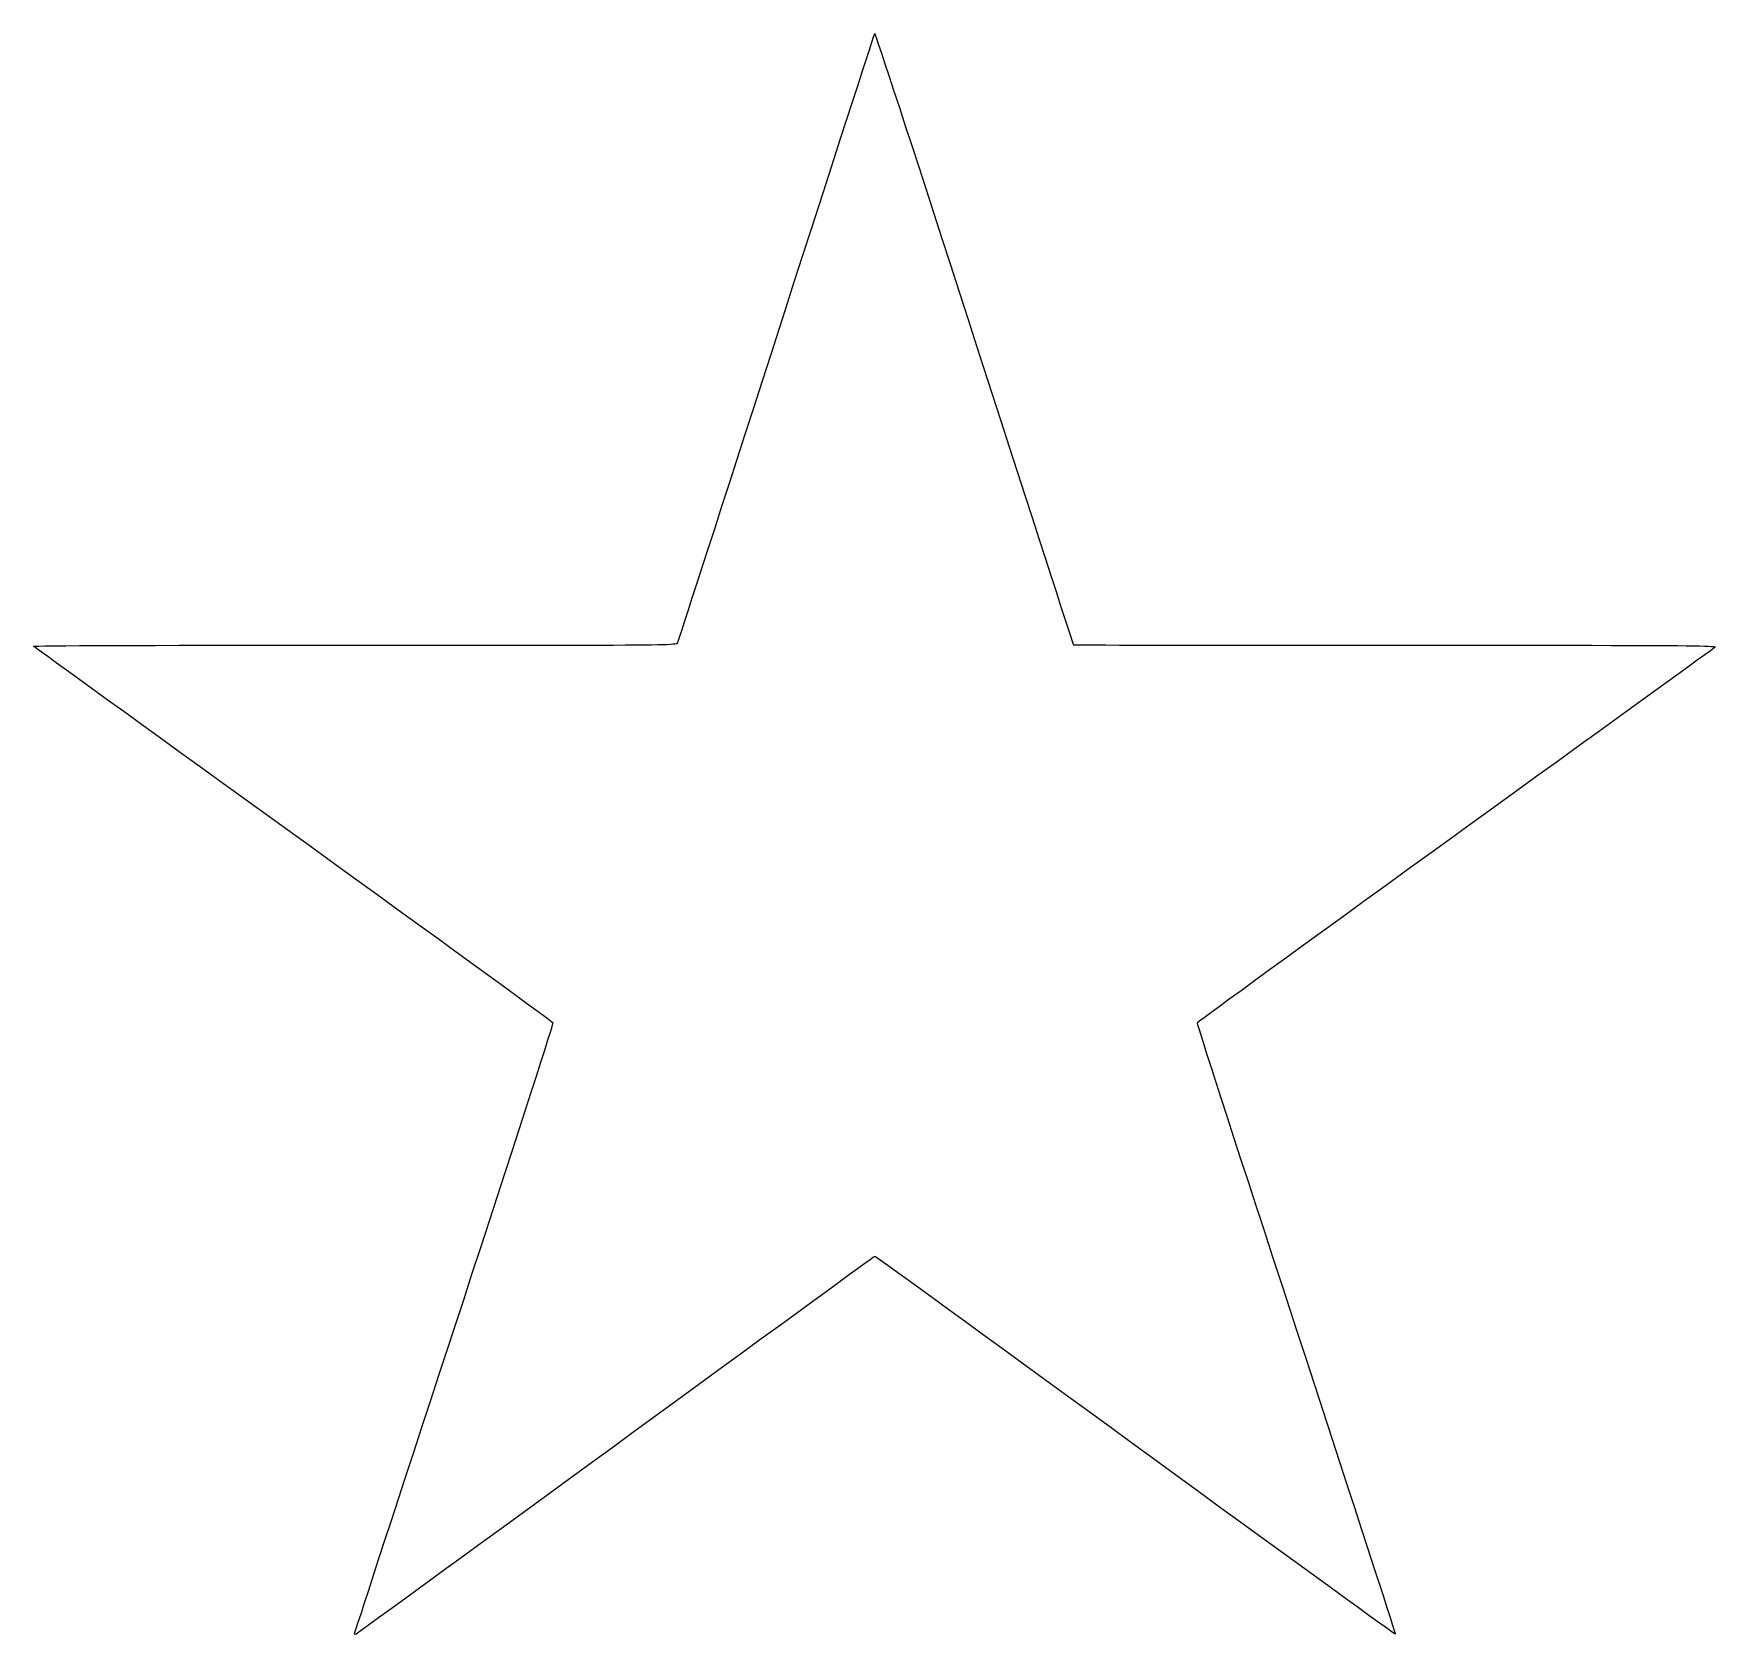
# Model space of a CAD drawing. Extents: x -22 to 351, y -111 to 35.
# Drawn here: x -9.895 to -7.528, y 17.583 to 19.837 of the extents above; entities that cross this region are included whole.
import ezdxf

# ---------------------------------------------------------------- set-up
doc = ezdxf.new("R2010")
doc.units = 0
doc.layers.add('BLACK', color=7, linetype='CONTINUOUS')

msp = doc.modelspace()

# ---------------------------------------------------------------- linework, layer by layer
at = {"layer": 'BLACK', "linetype": 'CONTINUOUS'}
for p, q in [((-8.71235, 19.8322), (-8.71101, 19.8362)), ((-8.71235, 19.8322), (-8.71101, 19.8362)), ((-8.71101, 19.8362), (-8.71077, 19.8369)), ((-8.71101, 19.8362), (-8.71077, 19.8369)), ((-8.71077, 19.8369), (-8.71008, 19.8352)), ((-8.71077, 19.8369), (-8.71008, 19.8352)), ((-8.71008, 19.8352), (-8.70825, 19.83)), ((-8.71008, 19.8352), (-8.70825, 19.83)), ((-8.72285, 19.8001), (-8.71832, 19.814)), ((-8.72285, 19.8001), (-8.71832, 19.814)), ((-8.71832, 19.814), (-8.7148, 19.8247)), ((-8.71832, 19.814), (-8.7148, 19.8247)), ((-8.7148, 19.8247), (-8.71235, 19.8322)), ((-8.7148, 19.8247), (-8.71235, 19.8322)), ((-8.70825, 19.83), (-8.70532, 19.8213)), ((-8.70825, 19.83), (-8.70532, 19.8213)), ((-8.70532, 19.8213), (-8.70135, 19.8094)), ((-8.70532, 19.8213), (-8.70135, 19.8094)), ((-8.72833, 19.7832), (-8.72285, 19.8001)), ((-8.72833, 19.7832), (-8.72285, 19.8001)), ((-8.70135, 19.8094), (-8.69639, 19.7945)), ((-8.70135, 19.8094), (-8.69639, 19.7945)), ((-8.69639, 19.7945), (-8.6905, 19.7766)), ((-8.69639, 19.7945), (-8.6905, 19.7766)), ((-8.73472, 19.7635), (-8.72833, 19.7832)), ((-8.73472, 19.7635), (-8.72833, 19.7832)), ((-8.6905, 19.7766), (-8.68373, 19.756)), ((-8.6905, 19.7766), (-8.68373, 19.756)), ((-8.74999, 19.7163), (-8.74195, 19.7411)), ((-8.74999, 19.7163), (-8.74195, 19.7411)), ((-8.74195, 19.7411), (-8.73472, 19.7635)), ((-8.74195, 19.7411), (-8.73472, 19.7635)), ((-8.68373, 19.756), (-8.67613, 19.7327)), ((-8.68373, 19.756), (-8.67613, 19.7327)), ((-8.67613, 19.7327), (-8.66776, 19.7071)), ((-8.67613, 19.7327), (-8.66776, 19.7071)), ((-8.75876, 19.6892), (-8.74999, 19.7163)), ((-8.75876, 19.6892), (-8.74999, 19.7163)), ((-8.66776, 19.7071), (-8.65867, 19.6792)), ((-8.66776, 19.7071), (-8.65867, 19.6792)), ((-8.76822, 19.6599), (-8.75876, 19.6892)), ((-8.76822, 19.6599), (-8.75876, 19.6892)), ((-8.65867, 19.6792), (-8.64892, 19.6492)), ((-8.65867, 19.6792), (-8.64892, 19.6492)), ((-8.77832, 19.6287), (-8.76822, 19.6599)), ((-8.77832, 19.6287), (-8.76822, 19.6599)), ((-8.64892, 19.6492), (-8.63855, 19.6173)), ((-8.64892, 19.6492), (-8.63855, 19.6173)), ((-8.78899, 19.5956), (-8.77832, 19.6287)), ((-8.78899, 19.5956), (-8.77832, 19.6287)), ((-8.63855, 19.6173), (-8.62762, 19.5836)), ((-8.63855, 19.6173), (-8.62762, 19.5836)), ((-8.8002, 19.5609), (-8.78899, 19.5956)), ((-8.8002, 19.5609), (-8.78899, 19.5956)), ((-8.62762, 19.5836), (-8.61618, 19.5483)), ((-8.62762, 19.5836), (-8.61618, 19.5483)), ((-8.81187, 19.5248), (-8.8002, 19.5609)), ((-8.81187, 19.5248), (-8.8002, 19.5609)), ((-8.61618, 19.5483), (-8.60429, 19.5116)), ((-8.61618, 19.5483), (-8.60429, 19.5116)), ((-8.82397, 19.4873), (-8.81187, 19.5248)), ((-8.82397, 19.4873), (-8.81187, 19.5248)), ((-8.60429, 19.5116), (-8.592, 19.4736)), ((-8.60429, 19.5116), (-8.592, 19.4736)), ((-8.83643, 19.4486), (-8.82397, 19.4873)), ((-8.83643, 19.4486), (-8.82397, 19.4873)), ((-8.592, 19.4736), (-8.57936, 19.4344)), ((-8.592, 19.4736), (-8.57936, 19.4344)), ((-8.8492, 19.409), (-8.83643, 19.4486)), ((-8.8492, 19.409), (-8.83643, 19.4486)), ((-8.57936, 19.4344), (-8.5708, 19.4079)), ((-8.57936, 19.4344), (-8.5708, 19.4079)), ((-8.85624, 19.3872), (-8.8492, 19.409)), ((-8.85624, 19.3872), (-8.8492, 19.409)), ((-8.86885, 19.3481), (-8.85624, 19.3872)), ((-8.86885, 19.3481), (-8.85624, 19.3872)), ((-8.5708, 19.4079), (-8.55796, 19.3681)), ((-8.5708, 19.4079), (-8.55796, 19.3681)), ((-8.55796, 19.3681), (-8.54543, 19.3292)), ((-8.55796, 19.3681), (-8.54543, 19.3292)), ((-8.88114, 19.31), (-8.86885, 19.3481)), ((-8.88114, 19.31), (-8.86885, 19.3481)), ((-8.54543, 19.3292), (-8.53327, 19.2916)), ((-8.54543, 19.3292), (-8.53327, 19.2916)), ((-8.89302, 19.2731), (-8.88114, 19.31)), ((-8.89302, 19.2731), (-8.88114, 19.31)), ((-8.53327, 19.2916), (-8.52153, 19.2552)), ((-8.53327, 19.2916), (-8.52153, 19.2552)), ((-8.90447, 19.2377), (-8.89302, 19.2731)), ((-8.90447, 19.2377), (-8.89302, 19.2731)), ((-8.52153, 19.2552), (-8.51027, 19.2203)), ((-8.52153, 19.2552), (-8.51027, 19.2203)), ((-8.91541, 19.2038), (-8.90447, 19.2377)), ((-8.91541, 19.2038), (-8.90447, 19.2377)), ((-8.51027, 19.2203), (-8.49953, 19.1871)), ((-8.51027, 19.2203), (-8.49953, 19.1871)), ((-8.92579, 19.1716), (-8.91541, 19.2038)), ((-8.92579, 19.1716), (-8.91541, 19.2038)), ((-8.49953, 19.1871), (-8.48937, 19.1557)), ((-8.49953, 19.1871), (-8.48937, 19.1557)), ((-8.93557, 19.1413), (-8.92579, 19.1716)), ((-8.93557, 19.1413), (-8.92579, 19.1716)), ((-8.48937, 19.1557), (-8.47985, 19.1262)), ((-8.48937, 19.1557), (-8.47985, 19.1262)), ((-8.94469, 19.1131), (-8.93557, 19.1413)), ((-8.94469, 19.1131), (-8.93557, 19.1413)), ((-8.47985, 19.1262), (-8.47101, 19.0989)), ((-8.47985, 19.1262), (-8.47101, 19.0989)), ((-8.95309, 19.0871), (-8.94469, 19.1131)), ((-8.95309, 19.0871), (-8.94469, 19.1131)), ((-8.96072, 19.0635), (-8.95309, 19.0871)), ((-8.96072, 19.0635), (-8.95309, 19.0871)), ((-8.47101, 19.0989), (-8.46292, 19.0739)), ((-8.47101, 19.0989), (-8.46292, 19.0739)), ((-8.96753, 19.0424), (-8.96072, 19.0635)), ((-8.96753, 19.0424), (-8.96072, 19.0635)), ((-8.46292, 19.0739), (-8.45562, 19.0514)), ((-8.46292, 19.0739), (-8.45562, 19.0514)), ((-8.97346, 19.0241), (-8.96753, 19.0424)), ((-8.97346, 19.0241), (-8.96753, 19.0424)), ((-8.45562, 19.0514), (-8.44917, 19.0315)), ((-8.45562, 19.0514), (-8.44917, 19.0315)), ((-8.44917, 19.0315), (-8.44362, 19.0144)), ((-8.44917, 19.0315), (-8.44362, 19.0144)), ((-8.98247, 18.9964), (-8.97846, 19.0087)), ((-8.98247, 18.9964), (-8.97846, 19.0087)), ((-8.97846, 19.0087), (-8.97346, 19.0241)), ((-8.97846, 19.0087), (-8.97346, 19.0241)), ((-8.44362, 19.0144), (-8.43902, 19.0003)), ((-8.44362, 19.0144), (-8.43902, 19.0003)), ((-8.98732, 18.9815), (-8.98544, 18.9872)), ((-8.98732, 18.9815), (-8.98544, 18.9872)), ((-8.98544, 18.9872), (-8.98247, 18.9964)), ((-8.98544, 18.9872), (-8.98247, 18.9964)), ((-8.43902, 19.0003), (-8.43543, 18.9893)), ((-8.43902, 19.0003), (-8.43543, 18.9893)), ((-8.43543, 18.9893), (-8.4329, 18.9816)), ((-8.43543, 18.9893), (-8.4329, 18.9816)), ((-9.8946, 18.9744), (-9.89286, 18.9746)), ((-9.8946, 18.9744), (-9.89286, 18.9746)), ((-9.89396, 18.9739), (-9.8946, 18.9744)), ((-9.89396, 18.9739), (-9.8946, 18.9744)), ((-9.89043, 18.9713), (-9.89396, 18.9739)), ((-9.89043, 18.9713), (-9.89396, 18.9739)), ((-9.89286, 18.9746), (-9.88734, 18.9747)), ((-9.89286, 18.9746), (-9.88734, 18.9747)), ((-9.88394, 18.9666), (-9.89043, 18.9713)), ((-9.88394, 18.9666), (-9.89043, 18.9713)), ((-9.88734, 18.9747), (-9.87818, 18.9749)), ((-9.88734, 18.9747), (-9.87818, 18.9749)), ((-9.87464, 18.9599), (-9.88394, 18.9666)), ((-9.87464, 18.9599), (-9.88394, 18.9666)), ((-9.87818, 18.9749), (-9.86552, 18.9751)), ((-9.87818, 18.9749), (-9.86552, 18.9751)), ((-9.86268, 18.9512), (-9.87464, 18.9599)), ((-9.86268, 18.9512), (-9.87464, 18.9599)), ((-9.86552, 18.9751), (-9.84949, 18.9752)), ((-9.86552, 18.9751), (-9.84949, 18.9752)), ((-9.84949, 18.9752), (-9.83023, 18.9753)), ((-9.84949, 18.9752), (-9.83023, 18.9753)), ((-9.83023, 18.9753), (-9.80789, 18.9754)), ((-9.83023, 18.9753), (-9.80789, 18.9754)), ((-9.80789, 18.9754), (-9.78259, 18.9755)), ((-9.80789, 18.9754), (-9.78259, 18.9755)), ((-9.78259, 18.9755), (-9.75448, 18.9756)), ((-9.78259, 18.9755), (-9.75448, 18.9756)), ((-9.75448, 18.9756), (-9.7237, 18.9757)), ((-9.75448, 18.9756), (-9.7237, 18.9757)), ((-9.7237, 18.9757), (-9.69038, 18.9758)), ((-9.7237, 18.9757), (-9.69038, 18.9758)), ((-9.69038, 18.9758), (-9.65467, 18.9759)), ((-9.69038, 18.9758), (-9.65467, 18.9759)), ((-9.65467, 18.9759), (-9.6167, 18.9759)), ((-9.65467, 18.9759), (-9.6167, 18.9759)), ((-9.6167, 18.9759), (-9.5766, 18.9759)), ((-9.6167, 18.9759), (-9.5766, 18.9759)), ((-9.5766, 18.9759), (-9.53453, 18.976)), ((-9.5766, 18.9759), (-9.53453, 18.976)), ((-9.53453, 18.976), (-9.49061, 18.976)), ((-9.53453, 18.976), (-9.49061, 18.976)), ((-9.49061, 18.976), (-9.44499, 18.9759)), ((-9.49061, 18.976), (-9.44499, 18.9759)), ((-9.44499, 18.9759), (-9.44303, 18.9759)), ((-9.44499, 18.9759), (-9.44303, 18.9759)), ((-9.44303, 18.9759), (-9.39329, 18.9759)), ((-9.44303, 18.9759), (-9.39329, 18.9759)), ((-9.39329, 18.9759), (-9.34732, 18.9759)), ((-9.39329, 18.9759), (-9.34732, 18.9759)), ((-9.34732, 18.9759), (-9.30497, 18.9759)), ((-9.34732, 18.9759), (-9.30497, 18.9759)), ((-9.30497, 18.9759), (-9.2661, 18.9759)), ((-9.30497, 18.9759), (-9.2661, 18.9759)), ((-9.2661, 18.9759), (-9.23055, 18.9759)), ((-9.2661, 18.9759), (-9.23055, 18.9759)), ((-9.23055, 18.9759), (-9.19817, 18.9759)), ((-9.23055, 18.9759), (-9.19817, 18.9759)), ((-9.19817, 18.9759), (-9.16882, 18.9759)), ((-9.19817, 18.9759), (-9.16882, 18.9759)), ((-9.16882, 18.9759), (-9.14234, 18.976)), ((-9.16882, 18.9759), (-9.14234, 18.976)), ((-9.14234, 18.976), (-9.11859, 18.976)), ((-9.14234, 18.976), (-9.11859, 18.976)), ((-9.11859, 18.976), (-9.09742, 18.9761)), ((-9.11859, 18.976), (-9.09742, 18.9761)), ((-9.09742, 18.9761), (-9.07868, 18.9761)), ((-9.09742, 18.9761), (-9.07868, 18.9761)), ((-9.07868, 18.9761), (-9.06223, 18.9762)), ((-9.07868, 18.9761), (-9.06223, 18.9762)), ((-9.06223, 18.9762), (-9.0479, 18.9763)), ((-9.06223, 18.9762), (-9.0479, 18.9763)), ((-9.0479, 18.9763), (-9.03556, 18.9764)), ((-9.0479, 18.9763), (-9.03556, 18.9764)), ((-9.03556, 18.9764), (-9.02505, 18.9766)), ((-9.03556, 18.9764), (-9.02505, 18.9766)), ((-9.02505, 18.9766), (-9.01623, 18.9767)), ((-9.02505, 18.9766), (-9.01623, 18.9767)), ((-9.01623, 18.9767), (-9.00894, 18.9769)), ((-9.01623, 18.9767), (-9.00894, 18.9769)), ((-9.00894, 18.9769), (-9.00304, 18.9771)), ((-9.00894, 18.9769), (-9.00304, 18.9771)), ((-9.00304, 18.9771), (-8.99838, 18.9773)), ((-9.00304, 18.9771), (-8.99838, 18.9773)), ((-8.99838, 18.9773), (-8.99482, 18.9776)), ((-8.99838, 18.9773), (-8.99482, 18.9776)), ((-8.99482, 18.9776), (-8.99219, 18.9778)), ((-8.99482, 18.9776), (-8.99219, 18.9778)), ((-8.99219, 18.9778), (-8.99035, 18.9781)), ((-8.99219, 18.9778), (-8.99035, 18.9781)), ((-8.99035, 18.9781), (-8.98916, 18.9784)), ((-8.99035, 18.9781), (-8.98916, 18.9784)), ((-8.98916, 18.9784), (-8.98847, 18.9788)), ((-8.98916, 18.9784), (-8.98847, 18.9788)), ((-8.98847, 18.9788), (-8.98812, 18.9792)), ((-8.98847, 18.9788), (-8.98812, 18.9792)), ((-8.98812, 18.9792), (-8.98805, 18.9793)), ((-8.98812, 18.9792), (-8.98805, 18.9793)), ((-8.98805, 18.9793), (-8.98732, 18.9815)), ((-8.98805, 18.9793), (-8.98732, 18.9815)), ((-8.4329, 18.9816), (-8.43148, 18.9773)), ((-8.4329, 18.9816), (-8.43148, 18.9773)), ((-8.43148, 18.9773), (-8.43118, 18.9765)), ((-8.43148, 18.9773), (-8.43118, 18.9765)), ((-8.43118, 18.9765), (-8.42919, 18.9764)), ((-8.43118, 18.9765), (-8.42919, 18.9764)), ((-8.42919, 18.9764), (-8.42344, 18.9763)), ((-8.42919, 18.9764), (-8.42344, 18.9763)), ((-8.42344, 18.9763), (-8.41413, 18.9763)), ((-8.42344, 18.9763), (-8.41413, 18.9763)), ((-8.41413, 18.9763), (-8.40141, 18.9762)), ((-8.41413, 18.9763), (-8.40141, 18.9762)), ((-8.40141, 18.9762), (-8.38547, 18.9762)), ((-8.40141, 18.9762), (-8.38547, 18.9762)), ((-8.38547, 18.9762), (-8.36647, 18.9761)), ((-8.38547, 18.9762), (-8.36647, 18.9761)), ((-8.36647, 18.9761), (-8.34459, 18.9761)), ((-8.36647, 18.9761), (-8.34459, 18.9761)), ((-8.34459, 18.9761), (-8.32001, 18.976)), ((-8.34459, 18.9761), (-8.32001, 18.976)), ((-8.32001, 18.976), (-8.29288, 18.976)), ((-8.32001, 18.976), (-8.29288, 18.976)), ((-8.29288, 18.976), (-8.2634, 18.976)), ((-8.29288, 18.976), (-8.2634, 18.976)), ((-8.2634, 18.976), (-8.23172, 18.9759)), ((-8.2634, 18.976), (-8.23172, 18.9759)), ((-8.23172, 18.9759), (-8.19802, 18.9759)), ((-8.23172, 18.9759), (-8.19802, 18.9759)), ((-8.19802, 18.9759), (-8.16249, 18.9759)), ((-8.19802, 18.9759), (-8.16249, 18.9759)), ((-8.16249, 18.9759), (-8.12527, 18.9759)), ((-8.16249, 18.9759), (-8.12527, 18.9759)), ((-8.12527, 18.9759), (-8.08656, 18.9759)), ((-8.12527, 18.9759), (-8.08656, 18.9759)), ((-8.08656, 18.9759), (-8.04653, 18.9759)), ((-8.08656, 18.9759), (-8.04653, 18.9759)), ((-8.04653, 18.9759), (-8.00534, 18.9759)), ((-8.04653, 18.9759), (-8.00534, 18.9759)), ((-8.00534, 18.9759), (-7.9772, 18.9759)), ((-8.00534, 18.9759), (-7.9772, 18.9759)), ((-7.9772, 18.9759), (-7.92721, 18.9759)), ((-7.9772, 18.9759), (-7.92721, 18.9759)), ((-7.92721, 18.9759), (-7.88101, 18.9759)), ((-7.92721, 18.9759), (-7.88101, 18.9759)), ((-7.88101, 18.9759), (-7.83843, 18.9759)), ((-7.88101, 18.9759), (-7.83843, 18.9759)), ((-7.83843, 18.9759), (-7.79934, 18.9759)), ((-7.83843, 18.9759), (-7.79934, 18.9759)), ((-7.79934, 18.9759), (-7.76359, 18.9759)), ((-7.79934, 18.9759), (-7.76359, 18.9759)), ((-7.76359, 18.9759), (-7.73105, 18.9758)), ((-7.76359, 18.9759), (-7.73105, 18.9758)), ((-7.73105, 18.9758), (-7.70155, 18.9758)), ((-7.73105, 18.9758), (-7.70155, 18.9758)), ((-7.70155, 18.9758), (-7.67497, 18.9757)), ((-7.70155, 18.9758), (-7.67497, 18.9757)), ((-7.67497, 18.9757), (-7.65116, 18.9757)), ((-7.67497, 18.9757), (-7.65116, 18.9757)), ((-7.65116, 18.9757), (-7.62996, 18.9756)), ((-7.65116, 18.9757), (-7.62996, 18.9756)), ((-7.62996, 18.9756), (-7.61125, 18.9755)), ((-7.62996, 18.9756), (-7.61125, 18.9755)), ((-7.61125, 18.9755), (-7.59487, 18.9754)), ((-7.61125, 18.9755), (-7.59487, 18.9754)), ((-7.59487, 18.9754), (-7.58069, 18.9753)), ((-7.59487, 18.9754), (-7.58069, 18.9753)), ((-7.58069, 18.9753), (-7.56855, 18.9752)), ((-7.58069, 18.9753), (-7.56855, 18.9752)), ((-7.56855, 18.9752), (-7.55831, 18.9751)), ((-7.56855, 18.9752), (-7.55831, 18.9751)), ((-7.55831, 18.9751), (-7.54983, 18.9749)), ((-7.55831, 18.9751), (-7.54983, 18.9749)), ((-7.54259, 18.9623), (-7.55319, 18.9546)), ((-7.54259, 18.9623), (-7.55319, 18.9546)), ((-7.54983, 18.9749), (-7.54297, 18.9747)), ((-7.54983, 18.9749), (-7.54297, 18.9747)), ((-7.54297, 18.9747), (-7.53758, 18.9745)), ((-7.54297, 18.9747), (-7.53758, 18.9745)), ((-7.53473, 18.9679), (-7.54259, 18.9623)), ((-7.53473, 18.9679), (-7.54259, 18.9623)), ((-7.53758, 18.9745), (-7.53352, 18.9743)), ((-7.53758, 18.9745), (-7.53352, 18.9743)), ((-7.52977, 18.9716), (-7.53473, 18.9679)), ((-7.52977, 18.9716), (-7.53473, 18.9679)), ((-7.53352, 18.9743), (-7.53064, 18.974)), ((-7.53352, 18.9743), (-7.53064, 18.974)), ((-7.53064, 18.974), (-7.52881, 18.9738)), ((-7.53064, 18.974), (-7.52881, 18.9738)), ((-7.52784, 18.973), (-7.52977, 18.9716)), ((-7.52784, 18.973), (-7.52977, 18.9716)), ((-7.52881, 18.9738), (-7.52786, 18.9735)), ((-7.52881, 18.9738), (-7.52786, 18.9735)), ((-7.52786, 18.9735), (-7.52767, 18.9732)), ((-7.52786, 18.9735), (-7.52767, 18.9732)), ((-7.52767, 18.9732), (-7.52784, 18.973)), ((-7.52767, 18.9732), (-7.52784, 18.973)), ((-9.84818, 18.9407), (-9.86268, 18.9512)), ((-9.84818, 18.9407), (-9.86268, 18.9512)), ((-9.83131, 18.9285), (-9.84818, 18.9407)), ((-9.83131, 18.9285), (-9.84818, 18.9407)), ((-7.5664, 18.945), (-7.58207, 18.9337)), ((-7.5664, 18.945), (-7.58207, 18.9337)), ((-7.55319, 18.9546), (-7.5664, 18.945)), ((-7.55319, 18.9546), (-7.5664, 18.945)), ((-9.81218, 18.9146), (-9.83131, 18.9285)), ((-9.81218, 18.9146), (-9.83131, 18.9285)), ((-9.79095, 18.8992), (-9.81218, 18.9146)), ((-9.79095, 18.8992), (-9.81218, 18.9146)), ((-7.60006, 18.9206), (-7.62022, 18.9061)), ((-7.60006, 18.9206), (-7.62022, 18.9061)), ((-7.58207, 18.9337), (-7.60006, 18.9206)), ((-7.58207, 18.9337), (-7.60006, 18.9206)), ((-9.76776, 18.8825), (-9.79095, 18.8992)), ((-9.76776, 18.8825), (-9.79095, 18.8992)), ((-7.64242, 18.89), (-7.6665, 18.8726)), ((-7.64242, 18.89), (-7.6665, 18.8726)), ((-7.62022, 18.9061), (-7.64242, 18.89)), ((-7.62022, 18.9061), (-7.64242, 18.89)), ((-9.74274, 18.8644), (-9.76776, 18.8825)), ((-9.74274, 18.8644), (-9.76776, 18.8825)), ((-7.6665, 18.8726), (-7.69234, 18.8539)), ((-7.6665, 18.8726), (-7.69234, 18.8539)), ((-9.71605, 18.8451), (-9.74274, 18.8644)), ((-9.71605, 18.8451), (-9.74274, 18.8644)), ((-9.68782, 18.8246), (-9.71605, 18.8451)), ((-9.68782, 18.8246), (-9.71605, 18.8451)), ((-7.69234, 18.8539), (-7.71978, 18.834)), ((-7.69234, 18.8539), (-7.71978, 18.834)), ((-9.65819, 18.8032), (-9.68782, 18.8246)), ((-9.65819, 18.8032), (-9.68782, 18.8246)), ((-7.71978, 18.834), (-7.74868, 18.8131)), ((-7.71978, 18.834), (-7.74868, 18.8131)), ((-9.62731, 18.7809), (-9.65819, 18.8032)), ((-9.62731, 18.7809), (-9.65819, 18.8032)), ((-7.74868, 18.8131), (-7.7789, 18.7913)), ((-7.74868, 18.8131), (-7.7789, 18.7913)), ((-9.59531, 18.7577), (-9.62731, 18.7809)), ((-9.59531, 18.7577), (-9.62731, 18.7809)), ((-7.7789, 18.7913), (-7.8103, 18.7685)), ((-7.7789, 18.7913), (-7.8103, 18.7685)), ((-9.56234, 18.7339), (-9.59531, 18.7577)), ((-9.56234, 18.7339), (-9.59531, 18.7577)), ((-7.8103, 18.7685), (-7.84273, 18.7451)), ((-7.8103, 18.7685), (-7.84273, 18.7451)), ((-9.52854, 18.7095), (-9.56234, 18.7339)), ((-9.52854, 18.7095), (-9.56234, 18.7339)), ((-7.84273, 18.7451), (-7.87606, 18.721)), ((-7.84273, 18.7451), (-7.87606, 18.721)), ((-9.50866, 18.6951), (-9.52854, 18.7095)), ((-9.50866, 18.6951), (-9.52854, 18.7095)), ((-7.89396, 18.708), (-7.92766, 18.6837)), ((-7.89396, 18.708), (-7.92766, 18.6837)), ((-7.87606, 18.721), (-7.89396, 18.708)), ((-7.87606, 18.721), (-7.89396, 18.708)), ((-9.47534, 18.671), (-9.50866, 18.6951)), ((-9.47534, 18.671), (-9.50866, 18.6951)), ((-7.92766, 18.6837), (-7.96052, 18.6599)), ((-7.92766, 18.6837), (-7.96052, 18.6599)), ((-9.44294, 18.6476), (-9.47534, 18.671)), ((-9.44294, 18.6476), (-9.47534, 18.671)), ((-7.96052, 18.6599), (-7.9924, 18.6368)), ((-7.96052, 18.6599), (-7.9924, 18.6368)), ((-9.41161, 18.6249), (-9.44294, 18.6476)), ((-9.41161, 18.6249), (-9.44294, 18.6476)), ((-7.9924, 18.6368), (-8.02315, 18.6145)), ((-7.9924, 18.6368), (-8.02315, 18.6145)), ((-9.38148, 18.603), (-9.41161, 18.6249)), ((-9.38148, 18.603), (-9.41161, 18.6249)), ((-8.02315, 18.6145), (-8.05264, 18.5931)), ((-8.02315, 18.6145), (-8.05264, 18.5931)), ((-9.3527, 18.5822), (-9.38148, 18.603)), ((-9.3527, 18.5822), (-9.38148, 18.603)), ((-9.3254, 18.5624), (-9.3527, 18.5822)), ((-9.3254, 18.5624), (-9.3527, 18.5822)), ((-8.05264, 18.5931), (-8.08073, 18.5728)), ((-8.05264, 18.5931), (-8.08073, 18.5728)), ((-9.29973, 18.5437), (-9.3254, 18.5624)), ((-9.29973, 18.5437), (-9.3254, 18.5624)), ((-8.08073, 18.5728), (-8.10727, 18.5535)), ((-8.08073, 18.5728), (-8.10727, 18.5535)), ((-9.27582, 18.5263), (-9.29973, 18.5437)), ((-9.27582, 18.5263), (-9.29973, 18.5437)), ((-8.13212, 18.5354), (-8.15514, 18.5187)), ((-8.13212, 18.5354), (-8.15514, 18.5187)), ((-8.10727, 18.5535), (-8.13212, 18.5354)), ((-8.10727, 18.5535), (-8.13212, 18.5354)), ((-9.25383, 18.5103), (-9.27582, 18.5263)), ((-9.25383, 18.5103), (-9.27582, 18.5263)), ((-9.23388, 18.4958), (-9.25383, 18.5103)), ((-9.23388, 18.4958), (-9.25383, 18.5103)), ((-8.15514, 18.5187), (-8.17619, 18.5034)), ((-8.15514, 18.5187), (-8.17619, 18.5034)), ((-9.21613, 18.4828), (-9.23388, 18.4958)), ((-9.21613, 18.4828), (-9.23388, 18.4958)), ((-8.19513, 18.4895), (-8.21182, 18.4774)), ((-8.19513, 18.4895), (-8.21182, 18.4774)), ((-8.17619, 18.5034), (-8.19513, 18.4895)), ((-8.17619, 18.5034), (-8.19513, 18.4895)), ((-9.20071, 18.4716), (-9.21613, 18.4828)), ((-9.20071, 18.4716), (-9.21613, 18.4828)), ((-9.18776, 18.4621), (-9.20071, 18.4716)), ((-9.18776, 18.4621), (-9.20071, 18.4716)), ((-9.17742, 18.4545), (-9.18776, 18.4621)), ((-9.17742, 18.4545), (-9.18776, 18.4621)), ((-8.22612, 18.4669), (-8.23787, 18.4583)), ((-8.22612, 18.4669), (-8.23787, 18.4583)), ((-8.21182, 18.4774), (-8.22612, 18.4669)), ((-8.21182, 18.4774), (-8.22612, 18.4669)), ((-9.16984, 18.4488), (-9.17742, 18.4545)), ((-9.16984, 18.4488), (-9.17742, 18.4545)), ((-9.16515, 18.4453), (-9.16984, 18.4488)), ((-9.16515, 18.4453), (-9.16984, 18.4488)), ((-9.16729, 18.4312), (-9.16492, 18.4389)), ((-9.16729, 18.4312), (-9.16492, 18.4389)), ((-9.1635, 18.4439), (-9.16515, 18.4453)), ((-9.1635, 18.4439), (-9.16515, 18.4453)), ((-9.16492, 18.4389), (-9.16368, 18.4431)), ((-9.16492, 18.4389), (-9.16368, 18.4431)), ((-9.16368, 18.4431), (-9.1635, 18.4439)), ((-9.16368, 18.4431), (-9.1635, 18.4439)), ((-8.25652, 18.4443), (-8.25703, 18.4439)), ((-8.25652, 18.4443), (-8.25703, 18.4439)), ((-8.25703, 18.4439), (-8.25651, 18.4418)), ((-8.25703, 18.4439), (-8.25651, 18.4418)), ((-8.25322, 18.4469), (-8.25652, 18.4443)), ((-8.25322, 18.4469), (-8.25652, 18.4443)), ((-8.25651, 18.4418), (-8.25482, 18.4362)), ((-8.25651, 18.4418), (-8.25482, 18.4362)), ((-8.24696, 18.4515), (-8.25322, 18.4469)), ((-8.24696, 18.4515), (-8.25322, 18.4469)), ((-8.23787, 18.4583), (-8.24696, 18.4515)), ((-8.23787, 18.4583), (-8.24696, 18.4515)), ((-9.17523, 18.406), (-9.17075, 18.4202)), ((-9.17523, 18.406), (-9.17075, 18.4202)), ((-9.17075, 18.4202), (-9.16729, 18.4312)), ((-9.17075, 18.4202), (-9.16729, 18.4312)), ((-8.25482, 18.4362), (-8.25201, 18.4272)), ((-8.25482, 18.4362), (-8.25201, 18.4272)), ((-8.25201, 18.4272), (-8.24815, 18.415)), ((-8.25201, 18.4272), (-8.24815, 18.415)), ((-8.24815, 18.415), (-8.24327, 18.3997)), ((-8.24815, 18.415), (-8.24327, 18.3997)), ((-9.1807, 18.389), (-9.17523, 18.406)), ((-9.1807, 18.389), (-9.17523, 18.406)), ((-8.24327, 18.3997), (-8.23744, 18.3816)), ((-8.24327, 18.3997), (-8.23744, 18.3816)), ((-9.19433, 18.3466), (-9.18708, 18.3691)), ((-9.19433, 18.3466), (-9.18708, 18.3691)), ((-9.18708, 18.3691), (-9.1807, 18.389)), ((-9.18708, 18.3691), (-9.1807, 18.389)), ((-8.23744, 18.3816), (-8.23071, 18.3607)), ((-8.23744, 18.3816), (-8.23071, 18.3607)), ((-9.2024, 18.3216), (-9.19433, 18.3466)), ((-9.2024, 18.3216), (-9.19433, 18.3466)), ((-8.23071, 18.3607), (-8.22314, 18.3372)), ((-8.23071, 18.3607), (-8.22314, 18.3372)), ((-9.21122, 18.2943), (-9.2024, 18.3216)), ((-9.21122, 18.2943), (-9.2024, 18.3216)), ((-8.22314, 18.3372), (-8.21476, 18.3113)), ((-8.22314, 18.3372), (-8.21476, 18.3113)), ((-8.21476, 18.3113), (-8.20565, 18.2832)), ((-8.21476, 18.3113), (-8.20565, 18.2832)), ((-9.22076, 18.2649), (-9.21122, 18.2943)), ((-9.22076, 18.2649), (-9.21122, 18.2943)), ((-8.20565, 18.2832), (-8.19586, 18.253)), ((-8.20565, 18.2832), (-8.19586, 18.253)), ((-9.23095, 18.2336), (-9.22076, 18.2649)), ((-9.23095, 18.2336), (-9.22076, 18.2649)), ((-8.19586, 18.253), (-8.18543, 18.2209)), ((-8.19586, 18.253), (-8.18543, 18.2209)), ((-9.24174, 18.2004), (-9.23095, 18.2336)), ((-9.24174, 18.2004), (-9.23095, 18.2336)), ((-8.18543, 18.2209), (-8.17441, 18.1871)), ((-8.18543, 18.2209), (-8.17441, 18.1871)), ((-9.25307, 18.1656), (-9.24174, 18.2004)), ((-9.25307, 18.1656), (-9.24174, 18.2004)), ((-8.17441, 18.1871), (-8.16288, 18.1517)), ((-8.17441, 18.1871), (-8.16288, 18.1517)), ((-9.2649, 18.1293), (-9.25307, 18.1656)), ((-9.2649, 18.1293), (-9.25307, 18.1656)), ((-8.16288, 18.1517), (-8.15087, 18.1149)), ((-8.16288, 18.1517), (-8.15087, 18.1149)), ((-9.27717, 18.0918), (-9.2649, 18.1293)), ((-9.27717, 18.0918), (-9.2649, 18.1293)), ((-8.7171, 18.1108), (-8.7247, 18.1053)), ((-8.7171, 18.1108), (-8.7247, 18.1053)), ((-8.71239, 18.1142), (-8.7171, 18.1108)), ((-8.71239, 18.1142), (-8.7171, 18.1108)), ((-8.71069, 18.1154), (-8.71239, 18.1142)), ((-8.71069, 18.1154), (-8.71239, 18.1142)), ((-8.70996, 18.1149), (-8.71069, 18.1154)), ((-8.70996, 18.1149), (-8.71069, 18.1154)), ((-8.7063, 18.1124), (-8.70996, 18.1149)), ((-8.7063, 18.1124), (-8.70996, 18.1149)), ((-8.69971, 18.1077), (-8.7063, 18.1124)), ((-8.69971, 18.1077), (-8.7063, 18.1124)), ((-8.69033, 18.101), (-8.69971, 18.1077)), ((-8.69033, 18.101), (-8.69971, 18.1077)), ((-8.15087, 18.1149), (-8.13844, 18.0769)), ((-8.15087, 18.1149), (-8.13844, 18.0769)), ((-9.28982, 18.0531), (-9.27717, 18.0918)), ((-9.28982, 18.0531), (-9.27717, 18.0918)), ((-8.74799, 18.0884), (-8.7634, 18.0772)), ((-8.74799, 18.0884), (-8.7634, 18.0772)), ((-8.73504, 18.0978), (-8.74799, 18.0884)), ((-8.73504, 18.0978), (-8.74799, 18.0884)), ((-8.7247, 18.1053), (-8.73504, 18.0978)), ((-8.7247, 18.1053), (-8.73504, 18.0978)), ((-8.67829, 18.0923), (-8.69033, 18.101)), ((-8.67829, 18.0923), (-8.69033, 18.101)), ((-8.66374, 18.0818), (-8.67829, 18.0923)), ((-8.66374, 18.0818), (-8.67829, 18.0923)), ((-8.78112, 18.0643), (-8.80104, 18.0498)), ((-8.78112, 18.0643), (-8.80104, 18.0498)), ((-8.7634, 18.0772), (-8.78112, 18.0643)), ((-8.7634, 18.0772), (-8.78112, 18.0643)), ((-8.64682, 18.0696), (-8.66374, 18.0818)), ((-8.64682, 18.0696), (-8.66374, 18.0818)), ((-8.62767, 18.0557), (-8.64682, 18.0696)), ((-8.62767, 18.0557), (-8.64682, 18.0696)), ((-8.13844, 18.0769), (-8.12565, 18.0378)), ((-8.13844, 18.0769), (-8.12565, 18.0378)), ((-9.30281, 18.0134), (-9.28982, 18.0531)), ((-9.30281, 18.0134), (-9.28982, 18.0531)), ((-8.80104, 18.0498), (-8.82299, 18.0338)), ((-8.80104, 18.0498), (-8.82299, 18.0338)), ((-8.60642, 18.0403), (-8.62767, 18.0557)), ((-8.60642, 18.0403), (-8.62767, 18.0557)), ((-8.58322, 18.0234), (-8.60642, 18.0403)), ((-8.58322, 18.0234), (-8.60642, 18.0403)), ((-8.12565, 18.0378), (-8.11757, 18.0131)), ((-8.12565, 18.0378), (-8.11757, 18.0131)), ((-9.31083, 17.9889), (-9.30281, 18.0134)), ((-9.31083, 17.9889), (-9.30281, 18.0134)), ((-8.84684, 18.0164), (-8.87245, 17.9978)), ((-8.84684, 18.0164), (-8.87245, 17.9978)), ((-8.82299, 18.0338), (-8.84684, 18.0164)), ((-8.82299, 18.0338), (-8.84684, 18.0164)), ((-8.55821, 18.0052), (-8.58322, 18.0234)), ((-8.55821, 18.0052), (-8.58322, 18.0234)), ((-8.11757, 18.0131), (-8.10458, 17.9734)), ((-8.11757, 18.0131), (-8.10458, 17.9734)), ((-9.32363, 17.9498), (-9.31083, 17.9889)), ((-9.32363, 17.9498), (-9.31083, 17.9889)), ((-8.87245, 17.9978), (-8.89968, 17.9779)), ((-8.87245, 17.9978), (-8.89968, 17.9779)), ((-8.53153, 17.9858), (-8.55821, 18.0052)), ((-8.53153, 17.9858), (-8.55821, 18.0052)), ((-8.89968, 17.9779), (-8.92839, 17.957)), ((-8.89968, 17.9779), (-8.92839, 17.957)), ((-8.50331, 17.9653), (-8.53153, 17.9858)), ((-8.50331, 17.9653), (-8.53153, 17.9858)), ((-8.4737, 17.9437), (-8.50331, 17.9653)), ((-8.4737, 17.9437), (-8.50331, 17.9653)), ((-8.10458, 17.9734), (-8.09192, 17.9347)), ((-8.10458, 17.9734), (-8.09192, 17.9347)), ((-9.33607, 17.9118), (-9.32363, 17.9498)), ((-9.33607, 17.9118), (-9.32363, 17.9498)), ((-8.92839, 17.957), (-8.95844, 17.9351)), ((-8.92839, 17.957), (-8.95844, 17.9351)), ((-8.44285, 17.9212), (-8.4737, 17.9437)), ((-8.44285, 17.9212), (-8.4737, 17.9437)), ((-8.95844, 17.9351), (-8.98969, 17.9123)), ((-8.95844, 17.9351), (-8.98969, 17.9123)), ((-8.41087, 17.8979), (-8.44285, 17.9212)), ((-8.41087, 17.8979), (-8.44285, 17.9212)), ((-8.09192, 17.9347), (-8.07965, 17.8971)), ((-8.09192, 17.9347), (-8.07965, 17.8971)), ((-9.34809, 17.875), (-9.33607, 17.9118)), ((-9.34809, 17.875), (-9.33607, 17.9118)), ((-8.98969, 17.9123), (-9.022, 17.8887)), ((-8.98969, 17.9123), (-9.022, 17.8887)), ((-8.37793, 17.8739), (-8.41087, 17.8979)), ((-8.37793, 17.8739), (-8.41087, 17.8979)), ((-8.07965, 17.8971), (-8.06782, 17.8609)), ((-8.07965, 17.8971), (-8.06782, 17.8609)), ((-9.35965, 17.8397), (-9.34809, 17.875)), ((-9.35965, 17.8397), (-9.34809, 17.875)), ((-9.022, 17.8887), (-9.05522, 17.8645)), ((-9.022, 17.8887), (-9.05522, 17.8645)), ((-8.34416, 17.8493), (-8.37793, 17.8739)), ((-8.34416, 17.8493), (-8.37793, 17.8739)), ((-9.07581, 17.8494), (-9.10953, 17.8248)), ((-9.07581, 17.8494), (-9.10953, 17.8248)), ((-9.05522, 17.8645), (-9.07581, 17.8494)), ((-9.05522, 17.8645), (-9.07581, 17.8494)), ((-8.32219, 17.8332), (-8.34416, 17.8493)), ((-8.32219, 17.8332), (-8.34416, 17.8493)), ((-8.06782, 17.8609), (-8.05648, 17.8262)), ((-8.06782, 17.8609), (-8.05648, 17.8262)), ((-9.37069, 17.8059), (-9.35965, 17.8397)), ((-9.37069, 17.8059), (-9.35965, 17.8397)), ((-9.10953, 17.8248), (-9.14242, 17.8008)), ((-9.10953, 17.8248), (-9.14242, 17.8008)), ((-8.28895, 17.809), (-8.32219, 17.8332)), ((-8.28895, 17.809), (-8.32219, 17.8332)), ((-8.05648, 17.8262), (-8.04569, 17.793)), ((-8.05648, 17.8262), (-8.04569, 17.793)), ((-9.38116, 17.7739), (-9.37069, 17.8059)), ((-9.38116, 17.7739), (-9.37069, 17.8059)), ((-9.14242, 17.8008), (-9.17433, 17.7775)), ((-9.14242, 17.8008), (-9.17433, 17.7775)), ((-8.25664, 17.7854), (-8.28895, 17.809)), ((-8.25664, 17.7854), (-8.28895, 17.809)), ((-9.17433, 17.7775), (-9.20514, 17.7551)), ((-9.17433, 17.7775), (-9.20514, 17.7551)), ((-8.22539, 17.7626), (-8.25664, 17.7854)), ((-8.22539, 17.7626), (-8.25664, 17.7854)), ((-8.04569, 17.793), (-8.0355, 17.7617)), ((-8.04569, 17.793), (-8.0355, 17.7617)), ((-9.391, 17.7438), (-9.38116, 17.7739)), ((-9.391, 17.7438), (-9.38116, 17.7739)), ((-9.20514, 17.7551), (-9.2347, 17.7335)), ((-9.20514, 17.7551), (-9.2347, 17.7335)), ((-8.19535, 17.7408), (-8.22539, 17.7626)), ((-8.19535, 17.7408), (-8.22539, 17.7626)), ((-8.0355, 17.7617), (-8.02596, 17.7324)), ((-8.0355, 17.7617), (-8.02596, 17.7324)), ((-9.40016, 17.7157), (-9.391, 17.7438)), ((-9.40016, 17.7157), (-9.391, 17.7438)), ((-9.2347, 17.7335), (-9.26286, 17.713)), ((-9.2347, 17.7335), (-9.26286, 17.713)), ((-8.16665, 17.7199), (-8.19535, 17.7408)), ((-8.16665, 17.7199), (-8.19535, 17.7408)), ((-8.02596, 17.7324), (-8.01713, 17.7052)), ((-8.02596, 17.7324), (-8.01713, 17.7052)), ((-9.40858, 17.6899), (-9.40016, 17.7157)), ((-9.40858, 17.6899), (-9.40016, 17.7157)), ((-9.26286, 17.713), (-9.28949, 17.6936)), ((-9.26286, 17.713), (-9.28949, 17.6936)), ((-8.13944, 17.7001), (-8.16665, 17.7199)), ((-8.13944, 17.7001), (-8.16665, 17.7199)), ((-8.01713, 17.7052), (-8.00906, 17.6803)), ((-8.01713, 17.7052), (-8.00906, 17.6803)), ((-9.41621, 17.6665), (-9.40858, 17.6899)), ((-9.41621, 17.6665), (-9.40858, 17.6899)), ((-9.28949, 17.6936), (-9.31445, 17.6754)), ((-9.28949, 17.6936), (-9.31445, 17.6754)), ((-8.11385, 17.6815), (-8.13944, 17.7001)), ((-8.11385, 17.6815), (-8.13944, 17.7001)), ((-8.09003, 17.6642), (-8.11385, 17.6815)), ((-8.09003, 17.6642), (-8.11385, 17.6815)), ((-9.423, 17.6457), (-9.41621, 17.6665)), ((-9.423, 17.6457), (-9.41621, 17.6665)), ((-9.3376, 17.6585), (-9.35879, 17.6431)), ((-9.3376, 17.6585), (-9.35879, 17.6431)), ((-9.31445, 17.6754), (-9.3376, 17.6585)), ((-9.31445, 17.6754), (-9.3376, 17.6585)), ((-8.06811, 17.6483), (-8.09003, 17.6642)), ((-8.06811, 17.6483), (-8.09003, 17.6642)), ((-8.00906, 17.6803), (-8.0018, 17.6579)), ((-8.00906, 17.6803), (-8.0018, 17.6579)), ((-8.0018, 17.6579), (-7.9954, 17.6381)), ((-8.0018, 17.6579), (-7.9954, 17.6381)), ((-9.4289, 17.6276), (-9.423, 17.6457)), ((-9.4289, 17.6276), (-9.423, 17.6457)), ((-9.35879, 17.6431), (-9.37788, 17.6292)), ((-9.35879, 17.6431), (-9.37788, 17.6292)), ((-8.04824, 17.6339), (-8.06811, 17.6483)), ((-8.04824, 17.6339), (-8.06811, 17.6483)), ((-8.03056, 17.6211), (-8.04824, 17.6339)), ((-8.03056, 17.6211), (-8.04824, 17.6339)), ((-7.9954, 17.6381), (-7.98993, 17.6211)), ((-7.9954, 17.6381), (-7.98993, 17.6211)), ((-9.43778, 17.6003), (-9.43384, 17.6124)), ((-9.43778, 17.6003), (-9.43384, 17.6124)), ((-9.43384, 17.6124), (-9.4289, 17.6276)), ((-9.43384, 17.6124), (-9.4289, 17.6276)), ((-9.39474, 17.617), (-9.40923, 17.6064)), ((-9.39474, 17.617), (-9.40923, 17.6064)), ((-9.37788, 17.6292), (-9.39474, 17.617)), ((-9.37788, 17.6292), (-9.39474, 17.617)), ((-8.01519, 17.61), (-8.03056, 17.6211)), ((-8.01519, 17.61), (-8.03056, 17.6211)), ((-8.0023, 17.6007), (-8.01519, 17.61)), ((-8.0023, 17.6007), (-8.01519, 17.61)), ((-7.98993, 17.6211), (-7.98544, 17.6071)), ((-7.98993, 17.6211), (-7.98544, 17.6071)), ((-9.44242, 17.5859), (-9.44066, 17.5914)), ((-9.44242, 17.5859), (-9.44066, 17.5914)), ((-9.44066, 17.5914), (-9.43778, 17.6003)), ((-9.44066, 17.5914), (-9.43778, 17.6003)), ((-9.43702, 17.5863), (-9.44059, 17.5838)), ((-9.43702, 17.5863), (-9.44059, 17.5838)), ((-9.43051, 17.591), (-9.43702, 17.5863)), ((-9.43051, 17.591), (-9.43702, 17.5863)), ((-9.4212, 17.5977), (-9.43051, 17.591)), ((-9.4212, 17.5977), (-9.43051, 17.591)), ((-9.40923, 17.6064), (-9.4212, 17.5977)), ((-9.40923, 17.6064), (-9.4212, 17.5977)), ((-7.992, 17.5933), (-8.0023, 17.6007)), ((-7.992, 17.5933), (-8.0023, 17.6007)), ((-7.98445, 17.5879), (-7.992, 17.5933)), ((-7.98445, 17.5879), (-7.992, 17.5933)), ((-7.98544, 17.6071), (-7.98197, 17.5962)), ((-7.98544, 17.6071), (-7.98197, 17.5962)), ((-7.97978, 17.5847), (-7.98445, 17.5879)), ((-7.97978, 17.5847), (-7.98445, 17.5879)), ((-7.98197, 17.5962), (-7.97958, 17.5886)), ((-7.98197, 17.5962), (-7.97958, 17.5886)), ((-7.97958, 17.5886), (-7.97833, 17.5844)), ((-7.97958, 17.5886), (-7.97833, 17.5844)), ((-9.44302, 17.5839), (-9.44242, 17.5859)), ((-9.44302, 17.5839), (-9.44242, 17.5859)), ((-9.44298, 17.5836), (-9.44302, 17.5839)), ((-9.44298, 17.5836), (-9.44302, 17.5839)), ((-9.44127, 17.5833), (-9.44298, 17.5836)), ((-9.44127, 17.5833), (-9.44298, 17.5836)), ((-9.44059, 17.5838), (-9.44127, 17.5833)), ((-9.44059, 17.5838), (-9.44127, 17.5833)), ((-7.97814, 17.5836), (-7.97978, 17.5847)), ((-7.97814, 17.5836), (-7.97978, 17.5847)), ((-7.97833, 17.5844), (-7.97814, 17.5836)), ((-7.97833, 17.5844), (-7.97814, 17.5836))]:
    msp.add_line(p, q, dxfattribs=at)

doc.saveas('drawing.dxf')
